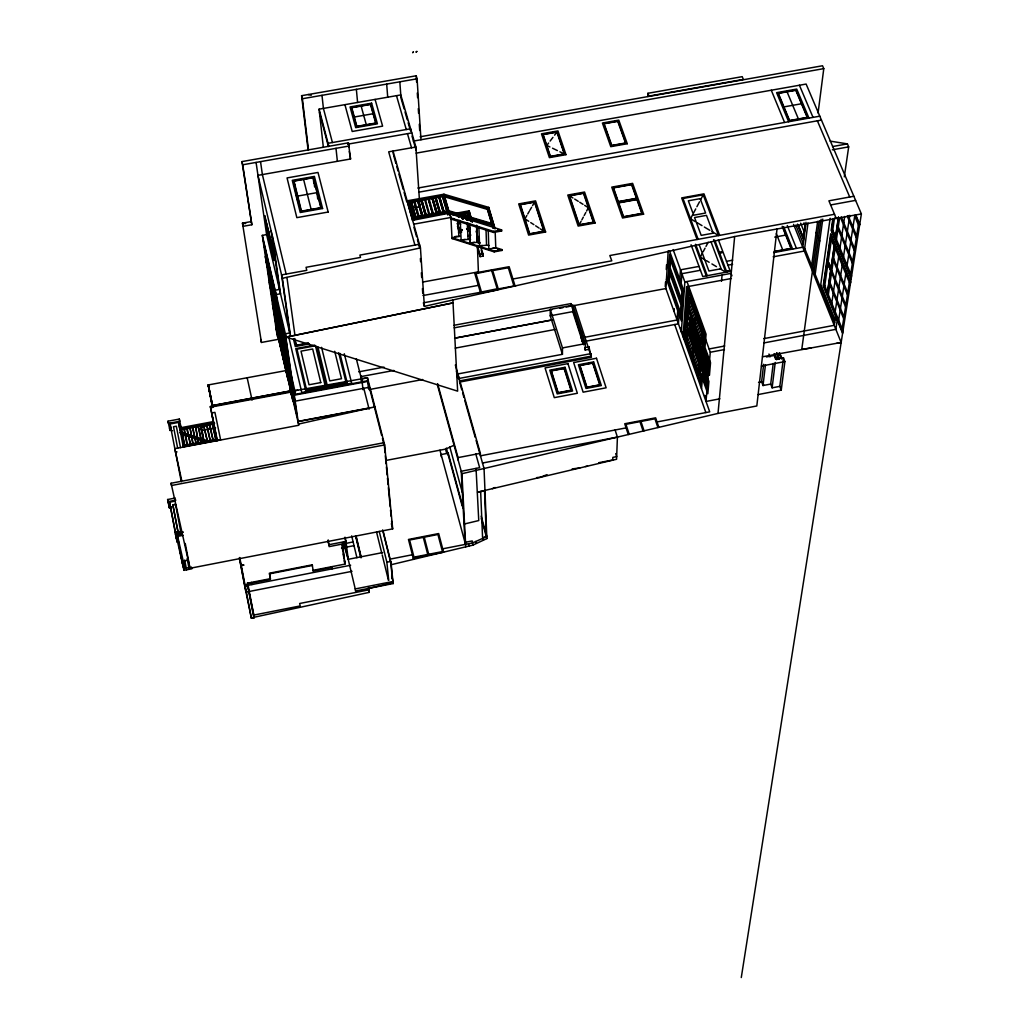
<?xml version="1.0" encoding="UTF-8"?>
<svg xmlns="http://www.w3.org/2000/svg" width="1029" height="1029" viewBox="0 0 1029 1029"><rect width="100%" height="100%" fill="white"/><g stroke="black" fill="none" stroke-linecap="round" stroke-linejoin="round"><path stroke-width="1.5" d="M457.468 377.141L457.313 374.054L562.439 354.31L562.477 347.918L550.245 309.369L572.844 305.176L581.398 331.518L581.166 337.962L583.379 344.561M454.046 325.28L570.902 303.606L570.876 306.179L665.904 288.544L668.181 250.909M583.43 344.548L572.767 311.633L572.844 305.176M582.543 341.795L582.568 335.403M585.218 350.04L585.141 347.506L588.935 346.799L588.884 349.346L585.218 350.04L585.334 343.635L581.398 331.518M588.935 346.799L591.096 356.163L459.268 380.962M615.098 429.981L617.413 437.093L616.577 459.268L477.52 492.184L484.981 490.743L484.042 468.504L476.105 440.451M647.794 96.482L647.936 93.292L742.218 76.66L743.35 79.439L648.977 96.096L647.936 93.292M283.399 334.502L287.541 353.269M283.541 332.058L283.58 331.351L284.287 335.248M665.249 286.667L665.519 282.01M666.277 269.469L666.56 264.749M677.712 310.745L677.082 320.006L584.948 337.255M679.809 279.502L680.465 269.83L699.038 266.408M679.076 314.578L678.445 323.826L586.196 341.113M681.211 283.361L681.867 273.701L700.453 270.267M673.146 249.597L684.851 281.946L681.339 331.981L684.491 331.389M683.05 336.805L686.613 286.821L731.375 278.499M683.925 339.261L687.706 286.345L704.942 333.936L703.862 347.03L709.405 362.401L708.711 370.479M688.645 292.429L685.237 339.634L699.694 380.318L700.736 367.713L707.335 386.197M686.652 340.046L687.321 330.952L699.437 364.883L698.704 373.874L686.652 340.046L698.64 373.411L699.334 364.845M690.433 316.585L689.263 332.38L687.436 327.261M706.177 382.968L706.383 380.614L689.366 333.074L690.588 316.623M690.703 317.318L689.533 333.113L706.409 380.293L707.978 361.989M692.671 356.664L693.327 348.059M695.089 325.113L695.784 316.225M698.961 343.352L698.099 354.053L705.624 375.058L706.524 364.42L698.961 343.352L699.759 345.564M703.527 333.576L702.46 346.632L709.161 365.244M700.62 386.261L701.649 373.72L707.103 388.962L707.515 384.306M701.521 388.821L702.383 378.466L707.836 393.747L708.904 381.476L707.978 378.865M706.254 382.093L707.669 365.707M686.613 286.821L710.28 352.252L706.01 401.464L719.888 398.815M721.509 281.341L722.075 275.039M292.545 394.287L293.136 396.847M293.355 394.621L295.49 407.973L290.975 388.525M465.751 546.849L461.931 473.713L718.01 413.414L734.655 236.541L861.376 213.929L806.119 84.056L416.153 153.141M718.01 413.414L756.817 405.966L777.049 228.747M773.216 363.417L770.708 384.061L763.016 385.541L761.614 381.772L763.659 364.292M763.016 385.541L765.447 364.896M763.698 385.09L762.618 382.209M766.386 356.96L774.194 355.481L775.634 359.275L783.442 357.783L779.815 386.364L772.123 387.83L775.236 362.44M774.541 353.629L776.689 359.713L774.49 353.95M777.114 353.076L779.287 359.224L776.599 353.114M758.141 394.557L781.243 390.132L784.895 361.591L783.442 357.783M818.068 113.023L823.779 68.634L822.531 65.766L420.102 136.78M805.012 226.058L803.456 238.046L798.092 224.746M806.003 222.354L802.774 247.217L773.602 252.619M807.984 222.971L804.318 251.037L773.152 256.813M811.649 265.611L817.656 221.312M819.29 220.991L801.784 349.333L810.981 347.969M813.99 271.412L821.142 219.293M815.161 274.319L822.788 219.087M830.146 218.264L820.795 284.3L835.085 319.723M832.757 219.409L831.188 230.393L851.189 278.718M833.207 219.216L831.599 230.419L851.305 278.01M824.744 285.792L831.458 239.127M832.705 230.483L834.506 217.981M827.47 292.223L830.635 270.601L827.998 264.157M838.429 217.132L835.535 236.992L832.847 230.496M844.307 176.834L848.681 146.864L847.407 143.88L830.133 141.127M827.548 292.699L834.339 246.111M835.599 237.48L838.558 217.196M828.345 294.68L835.162 248.105M836.436 239.487L839.638 217.633M831.766 303.131L833.258 293.098M833.529 291.258L835.046 281.097M835.316 279.245L836.86 268.942M837.143 267.064L838.686 256.645M839.973 248.028L841.555 237.39M841.851 235.448L843.458 224.682M843.741 222.701L844.68 216.476M835.201 311.62L836.718 301.613M836.989 299.773L838.532 289.625M838.815 287.773L840.371 277.508M840.654 275.618L842.224 265.212M843.536 256.62L845.143 246.008M845.439 244.066L847.06 233.313M847.369 231.345L849.015 220.45M849.311 218.457L849.787 215.305M835.638 316.109L834.236 325.318L763.84 338.618M837.259 320.122L835.844 329.331L763.968 342.914M838.648 320.16L840.191 310.166M840.474 308.327L842.031 298.204M842.327 296.352L843.896 286.101M844.192 284.223L845.787 273.843M847.111 265.263L848.745 254.665M849.041 252.722L850.7 241.995M850.996 240.027L852.668 229.145M852.977 227.165L854.675 216.141L859.305 227.087M842.121 328.74L849.362 282.512M850.713 273.946L858.392 224.914M741.279 977.55L861.376 213.929M265.804 221.801L269.495 235.487M273.238 254.587L272.209 251.848M692.684 214.688L690.523 218.765L695.244 221.582M693.662 212.836L695.745 208.9M696.903 206.713L699.501 201.813M700.595 199.742L703.206 194.815L682.999 198.481L698.151 239.307M702.357 253.263L700.35 257.044L704.724 259.655M703.116 251.835L705.058 248.169M705.997 246.407L708.171 242.304M579.211 224.772L569.526 195.832L583.494 193.311L593.321 222.213L579.211 224.772L581.089 221.286M581.861 219.859L583.327 217.119M584.202 215.498L585.797 212.514M586.594 211.035L588.382 207.691L584.678 205.363M532.572 205.62L534.488 202.16L520.442 204.694L529.703 233.776L543.878 231.203L534.488 202.16M526.861 215.485L524.944 218.817L528.713 221.286M527.736 213.981L529.292 211.279M529.909 210.225L531.607 207.279M548.611 143.057L546.798 145.436L549.91 146.954M550.129 141.063L552.933 137.371M554.618 135.146L556.908 132.136L564.265 153.926L550.451 156.382L543.183 134.58L556.908 132.136M246.15 585.269C248.864 583.044 246.06 586.556 246.008 584.626M382.608 529.935L391.252 564.689L472.916 545.126L486.858 538.579L484.981 490.743M386.081 460.413L445.544 449.133L453.969 445.274M484.53 490.46L486.344 536.752L472.337 543.016L442.714 548.817M492.364 488.672L495.181 487.489M547.029 474.639L540.071 477.379L536.894 477.546M203.433 440.039L200.938 427.537L214.637 423.279M464.555 523.954L478.755 520.558L476.041 468.401M480.414 292.313L423.395 302.822L424.385 306.372L734.655 236.541M251.127 221.595L242.471 223.152L243.191 226.303L251.848 224.746L241.956 161.592L348.419 142.838L350.555 158.98L257.957 175.354L282.37 278.293L420.437 247.886L393.065 151.057L393.31 154.273M254.202 617.246L247.68 583.134L247.822 583.777L270.498 579.34L269.534 573.835L312.392 565.461L312.25 564.831L269.392 573.204L270.357 578.697L247.217 583.224L253.739 617.336L369.154 592.382L368.704 588.382L393.039 582.813L391.11 563.197L383.007 530.63M247.629 585.411L254.304 617.709L251.385 618.275L244.735 585.977L350.645 565.243M353.127 541.91L342.413 544.161L344.972 564.098L313.06 570.349L313.202 570.979L331.994 567.301L331.84 566.67L332.135 568.87M452.876 299.966L457.635 391.161L286.126 337.126L453.03 302.886L286.126 337.126L262.305 235.371L266.601 234.599L290.551 336.316L282.37 278.293M393.039 581.475L393.232 583.546L355.468 590.993L355.237 588.922L393.039 581.475L391.65 575.893M368.318 587.739L368.562 589.913L299.658 603.496L300.198 605.94L253.79 615.085M254.304 617.709L251.385 618.275L239.757 557.499M211.691 412.976L214.92 412.372L220.605 439.782L217.363 440.412L210.353 406.494L297.703 390.145M343.12 542.399L348.214 559.313L382.595 552.599M486.344 536.752L482.562 537.485L480.646 491.489M247.757 586.054L244.863 586.62L239.32 557.705M389.875 559.171L412.372 554.76M388.692 580.317L386.865 562.207L390.673 561.461L392.396 578.89M413.234 558.117L443.589 552.161L438.676 533.562L408.462 539.453L413.542 559.352M248.889 591.546L245.995 592.112L239.564 558.528M249.275 591.469L352.021 571.327M182.03 561.345L187.342 560.316M179.072 545.756L182.853 565.706L184.178 565.448L183.767 563.223L182.429 563.48L175.419 532.263M184.68 560.033L186.558 569.822L183.908 570.349L184.204 567.056L183.201 567.249L182.853 565.706M189.323 567.481L184.847 568.355L177.528 535.685M385.026 452.631L384.074 442.702L171.084 483.244L189.992 568.291L392.679 528.88L384.64 444.914L367.482 377.784L292.532 391.123M186.558 569.822L191.857 568.793L191.471 567.056M344.985 537.202L345.976 541.395L328.868 544.727L327.891 540.534M243.719 565.037L241.956 565.384L243.732 565.153M341.487 548.097L354.015 545.653M458.175 460.092L458.034 457.609L480.35 453.339L455.332 364.986M626.082 427.884L480.453 455.821L480.35 453.339M657.029 421.941L709.701 411.832L665.904 288.544M482.498 463.037L617.413 437.093M170.891 508.648L169.553 502.203L175.149 531.826L178.004 531.916L180.718 531.388L175.547 504.351L172.859 504.879L177.863 531.298M182.982 532.006L175.509 533.408L175.149 531.826M176.589 533.446L183.021 532.212M175.882 535.054L182.056 533.858M178.544 541.859L177.232 542.116L175.406 533.768L175.805 535.865L182.017 534.681M183.021 535.35L176.255 536.662L170.531 507.014L171.534 506.821M176.345 538.218L177.657 537.961L177.31 536.392M176.692 539.775L178.017 539.518M598.749 462.703L612.744 460.002L612.834 457.378L616.68 456.632L615.702 453.622M585.462 466.536L587.495 466.15M776.728 359.378L773.988 353.989M761.434 366.041L784.895 361.591M384.64 444.914L171.509 485.508L171.084 483.244M758.54 382.364L761.614 381.772M167.624 499.515L169.502 508.146L167.624 499.515L175.316 498.049M168.023 501.637L175.882 500.133M168.203 502.461L174.943 501.174M172.859 504.879L175.547 504.351M463.384 508.622L448.207 453.21L441.132 454.561L441.274 456.683M169.322 507.336L170.66 507.078M297.934 421.427L374.916 406.892L298.539 424.077L285.342 333.795L289.766 332.972L281.573 274.91L306.783 270.331L306.05 267.308L360.51 257.43L359.893 255.089L419.42 244.297L419.639 247.462L417.452 239.731M297.973 421.62L369.385 408.14M192.693 443.936L193.285 444.168L189.941 427.408L192.757 444.271M198.353 442.869L195.587 426.353L198.43 443.203M204.025 441.801L201.234 425.286M207.382 441.158L203.523 424.861L207.446 441.492M183.162 446.02L217.17 439.602M183.303 446.818L220.605 439.782M709.097 348.96L724.738 346.001M175.535 451.975L176.602 451.782M710.28 352.252L724.429 349.577M455.255 348.111L555.171 329.46M358.722 371.842L383.984 367.121M360.832 376.627L393.888 370.453M212.733 406.262L212.411 405.555L290.744 390.891L212.437 405.658L208.154 384.962L286.023 370.581M210.495 407.175L291.13 392.075M361.938 378.813L367.482 377.784L368.485 388.692M293.214 395.393L367.842 381.399M179.303 419.073L179.741 421.26L168.434 423.369L168.01 421.195L179.303 419.073L181.245 428.398L180.808 426.225M562.477 347.918L585.334 343.635M179.805 428.823L178.519 422.417L170.042 423.999L171.2 429.35M294.59 401.271L369.334 387.251L369.655 390.39M369.282 389.554L422.7 379.521M179.612 427.935L213.453 421.568M213.685 422.662L179.831 429.029L180.024 429.916L213.852 423.549M171.444 430.842L172.499 430.636M180.95 429.106L184.783 445.776L181.477 429.003M183.767 428.566L187.085 445.338M186.596 428.038L190.468 444.708L187.137 427.935M192.243 426.984L196.127 443.64L192.77 426.881M197.877 425.916L201.787 442.56L198.404 425.826M206.34 424.334L210.289 440.965L206.868 424.231M209.157 423.794L213.119 440.425L209.684 423.704M211.974 423.266L215.949 439.897L212.501 423.176M459.14 378.428L591.148 353.603M215.601 427.948L201.555 430.585L200.938 427.537M774.503 251.423L790.992 248.375L782.181 226.29M774.271 251.719L791.404 248.555L782.915 227.28M726.5 261.327L732.687 260.183M727.953 265.173L732.622 264.312M308.263 343.043L296.403 345.229L294.808 338.515M308.43 343.274L296.12 345.551L294.654 339.364M309.472 343.892L295.272 346.529L293.445 338.785M314.733 345.088L295.773 348.599L305.703 390.686L347.249 382.904L339.904 353.41M684.851 281.946L731.04 273.38L731.953 275.798M454.188 327.839L551.956 309.69M559.84 308.237L562.992 307.645M566.143 307.066L569.294 306.475M562.439 354.31L550.245 315.826L572.767 311.633M830.635 204.951L855.613 200.372M422.507 282.1L478.395 271.862L477.392 245.507M834.519 214.276L609.837 255.526L611.779 260.826L512.931 279M423.022 295.529L478.344 285.367M774.734 237.107L785.693 235.088M515.066 285.933L515.786 285.805M497.959 289.818L480.62 293.008L474.678 273.032L509.136 266.717L515.079 285.959M260.749 339.377L261.443 342.451L279.734 339.081M454.574 236.709L457.339 236.207M457.982 220.373L458.883 236.49L451.963 237.75L494.164 251.076L502.088 249.635L502.113 250.407L494.19 251.861L452.001 238.535L450.934 217.466L449.647 213.119L412.539 220.347L414.353 220.013L409.13 201.607L442.431 195.626L446.985 211.099L413.529 217.119M452.001 238.535L455.165 237.956M467.745 235.68L470.883 235.101M412.539 220.347L407.034 200.848L443.949 194.224L488.749 207.382L488.788 208.45L487.167 208.746L493.187 228.335L487.322 208.295L444.374 195.69L450.959 217.994L493.586 231.371L501.599 229.917L501.625 230.985L493.611 232.438L451.011 219.061L453.815 218.56M462.381 239.86L465.159 239.358M461.005 240.117L468.092 239.397L467.256 223.28M476.659 225.184L477.302 242.304L470.214 243.024L474.369 242.265M482.215 245.429L479.45 245.931L486.537 245.224L486.022 229.66M492.852 248.105L495.631 247.59L502.088 249.635M488.698 248.864L495.798 248.143L495.181 232.039M482.961 253.906L483.038 256.105L480.093 256.633L480.016 254.446L482.961 253.906L481.096 247.719M853.864 196.256L828.911 200.822L836.294 218.534M762.502 356.78L841.143 342.477L793.578 224.386M409.516 208.514L419.871 206.662L415.909 147.006L400.783 94.925L319.093 109.164L323.35 147.301M415.009 217.132L410.558 201.44L415.047 217.659L415.767 216.99L411.317 201.298L415.767 216.99M419.125 216.386L418.276 216.54L413.799 200.861L418.301 217.068M421.98 215.871L417.491 200.192L422.019 216.399L422.726 215.743L418.237 200.063L422.752 216.27M425.414 215.254L420.925 199.575L425.453 215.781L426.16 215.112L421.658 199.446L426.16 215.112M428.977 214.611L429.749 214.469M432.733 213.929L433.466 213.8L428.926 198.147L428.231 198.803L432.759 214.469L428.231 198.803M437.184 213.132L432.617 197.478L437.184 213.132L436.437 213.26L431.884 197.607L436.463 213.8M443.293 212.025L438.714 196.385L443.332 212.566L444.039 211.897L439.447 196.256L444.039 211.897M447.203 211.807L413.735 217.839L413.812 218.907L447.255 212.874L447.203 211.807L447.898 215.048L447.255 212.874M416.642 217.633L413.607 218.187L409.13 201.607M419.691 217.093L422.726 216.54M425.762 216L428.81 215.447M442.483 212.977L445.531 212.437M449.544 214.366L469.108 210.842L472.247 221.235M452.914 214.984L468.002 212.257L470.78 221.479M832.577 146.555L847.407 143.88M454.111 214.855L454.844 214.727L454.136 215.267M461.635 213.505L460.915 214.045L461.635 213.505L463.32 219.151M466.24 219.036L464.529 212.977L465.262 212.849L467.398 220.322M457.558 214.649L458.291 214.521M464.542 213.389L465.262 212.849M455.976 215.485L469.507 213.054M413.735 224.181L450.934 217.466M832.358 149.81L848.681 146.864M458.985 230.11L462.021 229.557M466.574 228.734L469.597 228.181M462.201 230.174L458.741 230.818L459.461 230.29L457.365 223.216M467.513 223.28L469.211 228.927L469.919 228.387L468.645 224.155M618.03 201.916L636.9 198.494M466.754 229.338L469.931 228.798M459.037 231.152L462.072 230.599M618.3 202.687L637.17 199.266M458.522 232.786L461.635 232.22M783.957 106.887L801.475 103.775M417.864 188.05L819.779 116.174M419.022 192.127L821.451 120.084M410.597 201.967L411.356 201.838M413.838 201.388L414.648 200.706L419.163 216.913M417.53 200.732L418.276 200.591M420.951 200.115L421.697 199.986M431.91 198.147L432.656 198.018M435.151 197.568L439.73 213.209L435.151 197.568L435.769 196.912L440.335 212.566M438.74 196.925L439.486 196.783M409.208 202.674L442.496 196.693L442.431 195.626M347.673 144.189L411.806 132.895M241.956 161.592L242.703 164.781L349.268 145.989M413.362 141.102L823.779 68.634M415.909 147.006L388.692 151.829L414.919 245.108M293.574 180.924L313.498 177.4L321.267 207.897L301.163 211.498L293.574 180.924L294.281 186.403M294.011 181.13L313.189 177.721L320.829 207.691L301.458 211.164L294.011 181.13L295.246 190.712M354.323 117.01L373.064 113.73M308.108 150.183L301.6 95.684L416.205 75.786L417.092 78.809L420.977 139.764M301.6 95.684L302.385 98.733L417.092 78.809M836.809 343.262L841.156 342.516M572.163 468.915L579.854 467.951M245.648 223.576L242.471 223.152L261.443 342.451M308.134 94.552L311.234 95.26M443.949 194.224L444.001 195.291L488.788 208.45L495.09 228.94L488.749 207.382M487.347 209.363L444.438 196.758L444.374 195.69M449.03 211.485L492.222 224.232M448.876 211.833L492.029 224.566L491.991 223.512L448.824 210.765L448.876 211.833L444.001 195.291M449.094 212.54L492.248 225.287M449.673 213.646L493.148 227.268M495.065 227.872L501.599 229.917M497.702 229.75L501.625 230.985M459.873 236.31L458.883 236.49M470.562 239.68L468.092 239.397M476.967 237.094L477.147 241.764L479.784 242.6M489.019 245.507L486.537 245.224M477.495 242.651L479.784 243.371L476.105 231.203M497.65 249.005L502.113 250.407M207.614 440.785L180.435 431.961L180.628 432.849M182.133 433.338L192.68 436.772M198.7 438.727L206.237 441.171M179.921 432.81L208.012 441.943M204.462 441.608L180.847 433.942L180.654 433.055M552.522 148.215L557.371 150.568M559.905 151.803L564.265 153.926M706.383 260.633L709.174 262.305M711.927 263.951L716.441 266.64M720.249 268.916L725.831 272.248L713.586 239.667M697.405 222.869L701.997 225.621M704.338 227.023L709.804 230.303M711.952 231.576L718.589 235.551L703.206 194.815M569.526 195.832L572.934 197.98M574.697 199.086L578.247 201.324M579.726 202.25L583.019 204.321M530.745 222.611L533.858 224.644M535.646 225.814L539.029 228.039M540.341 228.888L543.878 231.203M271.219 279.888L268.53 264.324L276.055 296.455M272.132 280.968L273.405 286.409M279.747 333.062L281.097 338.901M282.19 340.638L284.326 353.744L277.328 323.62L275.167 309.382L282.563 341.191M817.386 120.817L849.71 197.015M855.729 214.855L859.742 224.322M855.305 214.868L859.627 225.068M799.417 85.24L813.026 117.383M808.974 118.116L796.729 89.086L776.599 92.661L788.664 121.744M848.102 215.563L856.668 235.911M847.189 216.116L856.36 237.905M841.349 216.978L854.649 248.761M840.461 217.518L854.353 250.716M787.069 91.838L798.414 118.952M838.275 226.882L852.668 261.43M837.992 228.837L852.372 263.373M831.882 228.489L851.6 276.094M771.274 90.23L784.587 122.464M850.661 282.049L830.712 233.75L823.29 285.586L842.597 333.345M850.559 282.769L830.917 235.217L823.689 285.638L842.7 332.663M830.635 237.133L850.25 284.66M831.535 239.616L834.21 246.098L830.969 268.273L828.332 261.816M833.644 258.549L847.742 292.879M833.361 260.44L847.446 294.744M816.151 232.361L819.74 241.133M828.191 261.803L831.033 268.762M831.856 270.743L845.851 304.983M827.933 263.668L830.763 270.614M831.573 272.608L845.555 306.835M830.081 282.795L843.973 316.932M829.811 284.634L843.69 318.758M804.369 223.242L805.527 226.084M803.816 223.087L805.141 226.058L803.533 238.522L797.797 224.335M800.639 223.19L804.241 232.065M823.946 283.811L842.983 330.862M797.424 224.309L803.726 239.924M795.816 225.145L803.25 243.577M804.678 248.311L834.635 322.63M787.288 225.544L796.446 248.388M783.699 226.702L792.639 249.095M776.316 233.66L782.747 249.906M779.648 352.87L781.899 358.722L779.75 354.04M779.146 352.896L781.41 358.812M777.075 353.41L779.287 359.224M776.561 353.449L778.799 359.314M768.946 354.015L770.039 356.909M779.815 386.364L781.243 390.132M719.644 235.358L703.952 193.851L681.674 197.902L697.083 239.5M718.358 239.744L730.307 271.412L702.756 276.518L691.064 244.761M770.708 384.061L772.123 387.83M714.782 240.156L726.783 272.068M711.052 241.944L721.097 268.762L708.942 271.013L699.18 244.683M695.643 244.272L707.245 275.695M695.012 245.339L706.28 275.862M687.771 322.591L689.61 327.659M686.96 281.522L706.074 334.232L704.981 347.352L710.537 362.748L709.444 375.289L708.505 372.691M689.726 299.478L701.894 333.152L701.251 342.477L688.967 308.378L689.649 299.002L702.01 333.19L701.173 342.014L689.07 308.404M689.404 303.954L701.624 337.821M669.467 250.78L683.475 289.651L681.301 320.816L666.47 279.219M683.307 292.107L669.686 254.279L668.053 280.84L681.468 318.45M683.256 292.763L669.892 255.668L669.159 267.694L682.42 304.7M707.746 364.703L688.478 310.745L687.282 327.222L689.366 333.074M688.234 316.289L690.073 321.421M691.308 324.881L697.971 343.442M698.781 345.667L706.331 366.723M691.076 327.955L697.726 346.503M698.537 348.715L706.074 369.758M668.863 267.656L682.381 305.369M682.33 306.025L669.069 269.019L668.348 280.891L681.507 317.794M690.858 331.016L697.495 349.551M698.292 351.764L705.817 372.768M687.076 335.763L698.987 369.154M684.092 336.92L700.813 383.946M680.786 328.187L680.581 328.843M674.69 324.534L705.855 412.578M658.856 427.344L655.64 417.825L624.732 423.755L628.269 434.547M657.904 427.562L654.933 418.777L640.938 421.453L644.064 430.829M643.099 431.048L639.961 421.646L625.941 424.321L629.246 434.354M574.619 305.484L591.456 357.269L459.577 382.081L461.751 389.759M570.902 303.606L584.15 344.483M477.044 236.207L478.421 240.799M481.186 249.983L483.038 256.105M470.51 216.399L469.108 210.842M471.423 219.396L472.324 222.405M470.369 220.991L467.706 212.154L468.041 220.129M477.662 246.638L480.016 254.446M476.864 245.918L480.093 256.633M464.529 212.977L466.651 220.052M467.912 224.283L469.185 228.528M461.648 213.916L462.909 218.148M460.902 213.633L462.587 219.293M461.339 215.46L462.188 218.277M458.265 214.109L459.114 216.939M460.259 221.184L461.159 240.657M457.545 214.238L458.381 217.068M459.641 221.312L460.49 224.142M459.243 220.309L460.503 224.541M457.378 223.615L459.461 230.29M457.468 226.174L458.728 230.419M449.197 212.913L449.737 214.714L449.647 213.119M442.496 196.693L447.049 212.167M435.794 197.452L440.361 213.093M404.14 108.945L401.014 98.179L399.831 81.805M405.027 112.02L407.265 119.711M408.153 122.785L410.378 130.477M412.024 136.124L416.115 150.234M396.487 95.671L406.275 129.538M407.458 133.654L411.549 147.777M429.788 215.01L425.221 198.803L424.462 198.944L429.003 215.138M456.439 370.993L458.702 378.994L458.574 376.46M462.626 392.834L463.925 397.451M464.799 400.513L475.231 437.389M393.747 155.803L395.895 163.444M396.77 166.492L398.056 171.071M398.918 174.133L403.239 189.4M404.101 192.462L406.687 201.62M413.954 227.358L416.578 236.644M475.745 453.802L479.655 467.693L461.249 471.243L465.095 544.444M375.083 99.414L382.608 126.143L352.201 131.48L344.921 104.662M481.16 516.146L486.768 536.302M481.212 518.294L486.858 538.579M482.884 538.296L483.411 540.199M361.128 106.077L366.285 124.702M437.595 383.637L458.034 457.609M437.338 384.627L461.931 473.713M449.776 446.805L462.355 492.608M475.784 541.473L476.286 543.299M446.354 448.104L462.227 506.101M472.916 545.126L472.234 540.945L464.979 542.36L439.949 450.2M445.544 449.133L446.727 453.493M468.555 543.762L469.173 546.026M350.555 158.98L349.281 151.507M332.418 142.529L323.415 108.418L321.987 95.324M319.093 109.164L328.778 146.067M319.453 112.418L328.405 146.53L328.045 143.301L410.61 128.766L410.751 130.927M424.244 537.177L428.694 554.271M423.305 537.357L427.742 554.464M271.424 248.825L273.354 255.912L265.688 220.438L272.891 251.706M381.643 435.383L367.675 380.743L295.67 394.236L290.911 373.81M382.428 438.495L384.023 444.708M361.153 375.881L362.697 381.939M361.089 376.717L362.632 382.814M356.368 358.98L362.157 381.772L362.98 389.721M363.803 388.28L369.115 409.195M391.367 523.684L392.679 528.88M303.606 179.432L311.144 209.427M344.291 353.757L351.661 383.187L301.793 392.525L288.635 336.496M338.682 352.818L346.014 382.299L327.338 385.798L317.897 346.94M392.615 581.089L393.232 583.546M295.979 193.696L298.191 202.649M334.708 351.288L341.512 378.711L329.769 380.91L321.575 347.339M379.225 531.363L386.865 562.207M376.55 532.044L381.823 553.409M382.209 554.927L388.473 580.343M316.688 346.349L326.502 386.788M271.553 249.7L268.505 231.178M356.098 536.019L361.243 557.435M355.944 536.353L361.089 557.744M355.558 535.865L360.755 557.486M368.562 589.913L369.154 592.382M351.674 535.877L356.909 557.705M286.139 274.087L262.382 174.57L260.53 161.63M345.101 538.591L346.22 543.286L329.126 546.618L328.225 539.981M344.213 542.437L355.237 588.922M342.31 544.251L342.798 547.029M344.226 558.207L342.155 544.547M343.056 554.091L344.162 558.786M344.458 560.046L344.934 562.078M344.239 560.985L344.972 564.098M262.755 238.394L275.643 293.702M268.196 262.961L264.504 247.14L270.383 277.804L268.093 262.897M285.753 340.303L281.136 320.521L283.335 335.197L281.534 322.591M265.855 255.668L269.045 269.354M269.894 272.942L276.891 302.886M281.431 322.077L285.663 340.2L287.837 354.812L283.245 335.107M282.448 328.933L286.551 346.477M270.756 279.386L278.229 311.414M265.186 256.658L278.653 314.334M266.215 261.739L278.936 316.276M271.527 285.625L267.862 269.894L270.112 284.518M279.361 319.183L271.9 287.207L274.138 301.806M268.157 271.412L273.663 300.134L270.01 284.441M272.196 288.737L279.271 319.093L281.161 332.058M288.39 358.658L283.798 338.965L285.959 353.359L284.197 341.011L290.448 372.884L285.869 353.256M269.186 278.242L272.363 291.85M273.161 295.272L280.158 325.331M285.097 347.223L289.162 364.703M274.036 301.703L281.457 333.576M269.238 282.139L281.869 336.419M269.521 284.081L282.152 338.348M290.988 376.64L286.422 357.037L292.609 388.589M274.794 307.8L271.154 292.146L276.595 320.482M287.696 365.154L291.734 382.556M272.453 300.314L275.605 313.871M276.454 317.537L283.348 347.172M288.454 371.057L292.995 390.596L290.86 376.485M273.251 306.359L276.878 321.974L274.692 307.71M277.251 323.543L284.609 355.249M293.522 394.287L288.982 374.762L291.066 388.64M272.466 304.018L285.02 358.028M289.278 376.267L293.432 394.158M272.749 305.883L285.29 359.88M277.971 329.409L274.357 313.832L276.518 327.827M285.689 362.658L278.344 331.004L280.48 344.947L287.683 376.357M290.229 382.749L294.255 400.062M275.631 321.833L278.756 335.313M279.605 338.978L286.448 368.472M276.415 327.724L280.017 343.249L277.869 329.293M275.631 325.331L298.822 425.26L174.814 448.67L181.683 480.389M275.695 325.794L290.757 391.007M276.106 328.534L287.567 378.003M289.715 387.29L291.657 395.676L291.104 392.306L291.503 395.007M291.992 397.117L292.648 399.998M269.521 240.76L270.614 245.802M175.805 535.865L177.232 542.116M176.538 533.241L176.898 534.861L176.319 531.749M178.261 541.113L178.609 542.669M269.611 241.403L267.617 231.962M247.153 377.707L252.066 400.088M168.01 421.195L169.991 430.508L169.566 428.334M270.447 239.487L272.248 248.221M268.582 236.799L266.845 228.116M183.355 446.908L183.059 445.467L217.068 439.049L217.351 440.489M251.603 583.031L251.462 582.388L251.873 584.575M212.476 406.764L208.347 385.039L212.617 405.632M241.828 564.741L241.982 565.5M200.706 425.389L204.089 442.136M208.347 385.039L212.81 407.433M184.307 428.476L187.612 445.235M178.519 422.417L183.342 447.062M180.499 447.602L176.332 426.212L173.502 426.739L177.657 448.129M273.933 289.162L274.64 292.802M275.399 296.738L276.055 300.134M276.582 302.86L277.83 309.356M275.618 311.697L276.505 316.302M277.071 319.273L277.727 322.63M278.537 326.823L279.361 331.055M169.888 423.189L181.297 481.752M212.411 416.694L216.926 440.271M210.353 406.494L216.913 440.669M185.246 543.453L189.992 568.291M187.162 558.567L189.207 569.307M208.154 384.962L212.45 407.523M172.988 505.483L178.004 531.916M183.098 560.921L184.551 568.613M183.033 560.908L184.204 567.056M179.998 550.335L183.908 570.349M266.807 228.168L265.739 222.187M284.711 337.589L285.316 340.933M285.715 343.184L286.255 346.168M290.525 383.187L291.027 385.888M291.529 388.705L292.172 392.242M286.679 348.497L287.451 352.754M290.114 380.884L289.368 376.768L291.091 388.692M272.775 251.32L273.315 254.24M265.932 222.997L266.279 225.081M242.703 164.781L251.848 224.746M262.305 235.371L277.251 336.277M272.415 281.303L274.331 294.345M275.759 304.082L277.586 316.61M278.988 326.154L280.776 338.387M282.139 347.673L283.875 359.597M312.25 564.831L313.202 570.979M266.485 256.028L268.389 268.916M269.842 278.718L271.695 291.31M273.109 300.905L274.923 313.202M276.299 322.527L278.074 334.554M286.808 359.057L288.57 371.212M292.468 397.837L292.982 401.439M288.995 382.878L276.158 294.551L280.531 293.754L272.158 235.191M288.017 378.621L275.142 290.217L279.515 289.419L271.116 230.805M275.939 296.365L277.933 309.87M285.573 362.517L287.4 374.878M256.08 162.415L266.601 234.599M286.242 370.954L286.371 371.855M283.58 331.351L285.393 343.969M286.229 349.731L288.017 362.105M288.827 367.752L290.577 379.881M291.374 385.425L293.098 397.31M286.937 277.47L294.976 335.493M298.526 202.443L297.715 196.076L316.983 192.642L317.742 199.021M342.194 547.055L342.606 550.219M345.976 541.395L348.214 559.313M302.385 98.733L308.507 150.093M313.498 177.4L314.63 186.995M313.189 177.721L313.845 183.213M335.994 148.33L337.371 161.309M360.677 375.958L361.179 380.691M348.419 142.838L348.844 147.173M385.335 455.821L386.094 463.783M386.402 466.96L387.161 474.922M387.47 478.112L388.074 484.479M388.383 487.669L390.223 506.782M390.518 509.972L391.136 516.339M391.599 521.111L392.126 526.732M356.368 89.356L357.59 102.463M386.685 84.082L387.714 97.202M420.437 247.886L424.385 306.372M420.385 258.536L420.604 261.7M421.35 272.775L421.684 277.521M422.43 288.583L422.752 293.329M416.205 75.786L416.604 82.05M417.298 92.996L417.607 97.678M418.301 108.624L418.597 113.319M419.305 124.265L419.703 130.516M448.207 453.21L448.335 455.332M468.002 212.257L468.311 219.473M468.504 224.103L468.761 230.264M468.169 223.319L468.517 231.281M470.369 243.564L469.404 223.55L470.214 243.024M478.884 227.023L479.604 246.484M476.543 226.2L476.787 232.425M488.235 229.956L488.852 249.404M491.682 224.065L491.708 225.132M493.586 231.371L493.611 232.438M494.164 251.076L494.19 251.861M550.245 309.369L550.245 315.826M669.776 273.598L669.313 281.058L680.452 312.25L680.966 304.841L669.776 273.598M670.612 260.273L670.136 267.849L681.365 299.13L681.88 291.606L670.612 260.273M673.866 308.777L674.136 310.694L673.866 308.777M687.102 329.576L686.356 339.956L698.923 375.251L699.759 364.986L687.102 329.576M689.443 297.6L688.658 308.301L701.469 343.892L702.331 333.267L689.443 297.6M691.282 321.061L690.356 333.332L705.83 376.537L706.859 364.433L691.282 321.061M691.488 322.566L690.678 333.319L697.302 351.828L698.164 341.126L691.488 322.566M697.649 375.688L697.919 377.63L697.649 375.688M704.724 395.535L704.762 396.911L704.724 395.535M264.826 215.897L267.694 233.596L274.203 260.453L271.36 242.741L264.826 215.897M491.618 270.408L476.003 273.65L481.456 291.992L497.174 288.776L491.618 270.408M176.641 452.001L175.586 452.22L176.654 452.014M442.444 551.583L413.98 557.152L409.606 540.032L437.93 534.501L442.444 551.583M567.944 363.623L545.061 367.932L554.284 397.644L577.359 393.271L567.944 363.623M596.486 358.246L573.655 362.555L583.121 392.178L606.132 387.804L596.486 358.246M565.062 367.289L549.795 370.157L557.191 393.914L572.574 391.007L565.062 367.289M593.63 361.899L578.414 364.768L586.003 388.46L601.335 385.553L593.63 361.899M564.342 368.202L550.978 370.723L557.924 392.988L571.378 390.441L564.342 368.202M592.923 362.813L579.597 365.321L586.723 387.534L600.126 384.987L592.923 362.813M564.111 368.511L551.377 370.903L558.168 392.679L570.979 390.248L564.111 368.511M592.678 363.121L579.996 365.514L586.954 387.226L599.727 384.795L592.678 363.121M552.071 319.955L454.574 338.194L552.058 319.968M320.778 382.582L309.009 384.782L301.021 351.159L312.675 348.998L320.778 382.582M325.267 386.184L306.552 389.682L296.982 349.191L315.466 345.77L325.267 386.184M728.751 271.051L727.233 271.334L728.751 271.051M508.313 267.72L492.698 270.588L498.255 288.905L513.947 286.011L508.313 267.72M713.174 233.184L701.199 235.371L694.562 217.531L706.473 215.357L713.174 233.184M721.522 251.835L720.081 252.105L720.441 253.057L721.882 252.787L721.522 251.835M700.183 198.648L688.337 200.796L693.7 215.202L705.598 213.029L700.183 198.648M641.826 213.389L623.574 216.707L618.738 202.88L636.912 199.587L641.826 213.389M544.315 231.396L529.433 234.097L520.005 204.501L534.758 201.838L544.315 231.396M593.759 222.405L578.941 225.094L569.088 195.639L583.765 192.989L593.759 222.405M642.276 213.582L623.317 217.029L613.065 187.702L631.845 184.32L642.276 213.582M545.627 231.988L528.623 235.088L518.706 203.909L535.556 200.874L545.627 231.988M595.084 222.997L578.157 226.071L567.776 195.06L584.549 192.037L595.084 222.997M643.601 214.161L622.532 217.994L611.753 187.124L632.616 183.368L643.601 214.161M631.587 184.628L613.503 187.895L618.288 201.594L636.462 198.301L631.587 184.628M625.529 142.992L611.792 145.436L604.126 123.763L617.76 121.345L625.529 142.992M564.689 154.106L550.181 156.691L542.759 134.387L557.165 131.828L564.689 154.106M625.966 143.172L611.535 145.745L603.689 123.583L618.017 121.036L625.966 143.172M565.989 154.672L549.396 157.63L541.486 133.834L557.95 130.915L565.989 154.672M627.266 143.738L610.776 146.671L602.415 123.03L618.776 120.123L627.266 143.738M807.199 117.383L789.603 120.522L778.348 93.382L795.79 90.282L807.199 117.383M807.649 117.563L789.372 120.83L777.911 93.202L796.022 89.986L807.649 117.563M322.591 208.514L300.236 212.501L292.275 180.332L314.398 176.409L322.591 208.514M328.161 212.038L296.841 217.646L287.052 177.927L318 172.448L328.161 212.038M371.623 103.183L350.066 106.952L355.7 127.635L377.411 123.827L371.623 103.183M370.762 104.135L351.352 107.518L356.587 126.683L376.112 123.248L370.762 104.135M370.479 104.444L351.777 107.711L356.87 126.361L375.675 123.056L370.479 104.444M413.375 52.042L412.706 52.582L413.375 52.042M416.822 51.45L416.153 51.99L416.822 51.45M286.113 340.689L279.939 314.295L290.628 388.036L296.635 413.954L286.113 340.689"/></g></svg>
